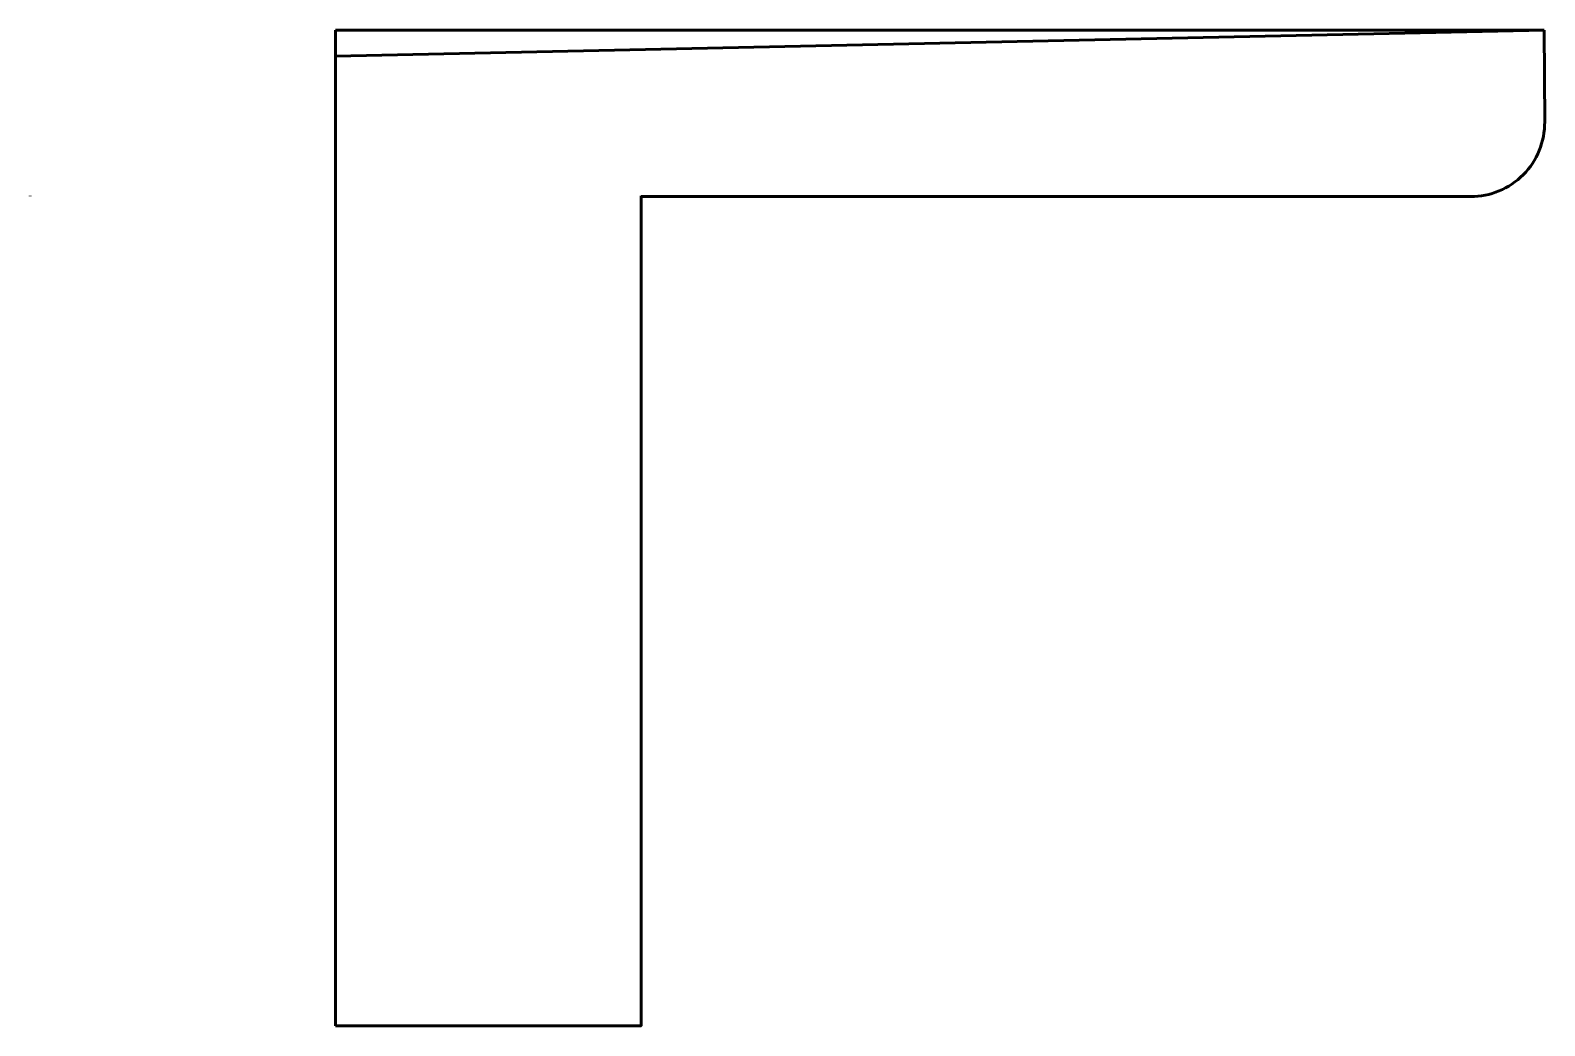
# Model space of a CAD drawing. Header units: millimetres. Extents: x -4.1 to 16.3, y 286.8 to 300.2.
import ezdxf

# ---------------------------------------------------------------- set-up
doc = ezdxf.new("R2010")
doc.units = ezdxf.units.MM
doc.linetypes.add('K5LT_BASIC', pattern=[0])

msp = doc.modelspace()

# ---------------------------------------------------------------- linework, layer by layer
at = {"color": 150, "linetype": 'K5LT_BASIC', "lineweight": 60, "true_color": 0x0080ff}
for p, q in [((0, 299.843), (16.3, 300.192)), ((16.3, 300.192), (0, 300.192)), ((0, 299.843), (0, 300.192)), ((16.3, 300.192), (16.309, 298.956)), ((0, 286.766), (0, 299.843)), ((15.309, 297.949), (4.119, 297.952))]:
    msp.add_line(p, q, dxfattribs=at)
for points in [[(-4.119, 297.954), (-4.119, 297.958)], [(4.119, 297.958), (4.119, 286.766), (0, 286.766)]]:
    msp.add_lwpolyline(points, dxfattribs=at)
msp.add_arc((15.309, 298.949), 1, 269.9841, 0.4005, dxfattribs=at)

doc.saveas('drawing.dxf')
